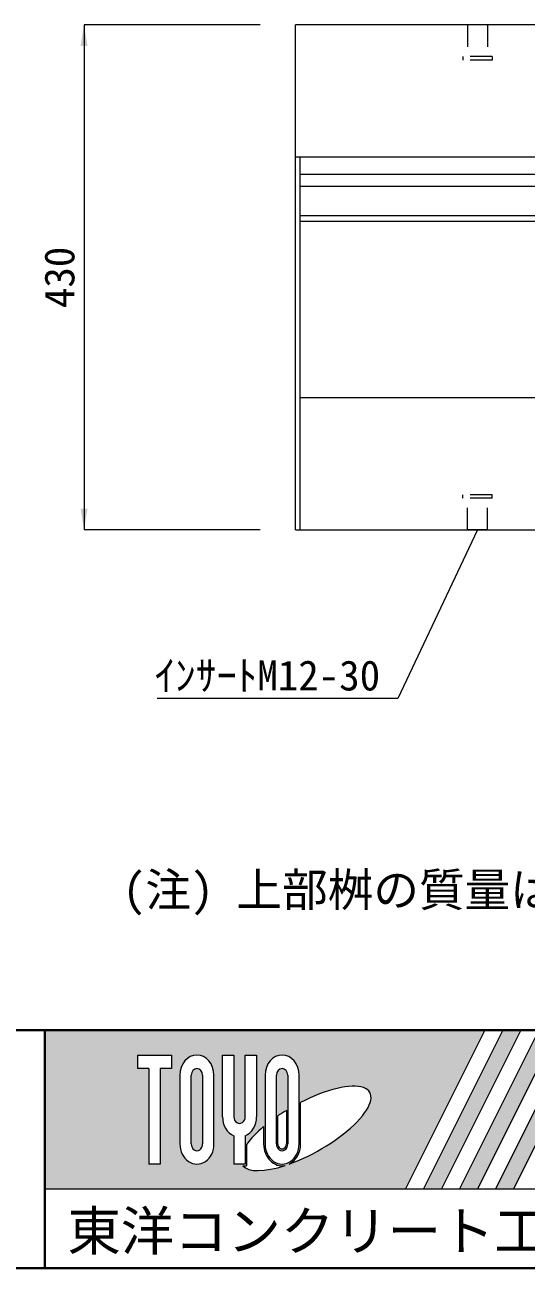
# Model space of a CAD drawing. Units: millimetres at full size; details may follow other scales. Extents: x 50430 to 101606, y 69050 to 91573.
# Drawn here: x 82163 to 82590, y 71590 to 72649 of the extents above; entities that cross this region are included whole.
import ezdxf
from ezdxf.enums import TextEntityAlignment as Align

# ---------------------------------------------------------------- set-up
doc = ezdxf.new("R2010")
doc.units = ezdxf.units.MM
doc.header["$LTSCALE"] = 50
doc.linetypes.add('USER1', pattern=[0.675, 0.375, -0.3])
for name, color, linetype, lineweight in [('インサート', 3, 'USER1', 9), ('図枠', 7, 'Continuous', 5), ('寸法線', 7, 'Continuous', 13), ('本体', 2, 'Continuous', 9), ('枠', 7, 'Continuous', 5), ('補助線', 8, 'Continuous', 9)]:
    doc.layers.add(name, color=color, linetype=linetype, lineweight=lineweight)
doc.styles.add('ＭＳ ゴシック', font='')
doc.styles.get('ＭＳ ゴシック').set_extended_font_data('MS Gothic')

# ---------------------------------------------------------------- blocks, each defined once
blk = doc.blocks.new('filled_arrow')
at = {"color": 0, "linetype": 'Continuous', "lineweight": -2}
blk.add_solid([(7.5, 1.25), (0, 0), (7.5, -1.25)], dxfattribs=at)

msp = doc.modelspace()

# ---------------------------------------------------------------- hatches: boundary and pattern name
at = {"layer": '図枠'}
h = msp.add_hatch(color=256, dxfattribs=at)
h.paths.add_polyline_path([(82179.94, 71792.64), (82179.94, 71657.64), (82487.27, 71657.64), (82554.77, 71792.64)])
edge = h.paths.add_edge_path(flags=16)
edge.add_ellipse((82402.31, 71709.05), major_axis=(54.55, 30.53), ratio=0.3471473, start_angle=-144.31122, end_angle=72.1899, ccw=False)
edge.add_ellipse((82382.11, 71695.86), major_axis=(0, 18.56), ratio=0.8463542, start_angle=-160.70346, end_angle=-90)
edge.add_line((82397.82, 71695.86), (82397.82, 71731.25))
edge = h.paths.add_edge_path(flags=16)
edge.add_ellipse((82382.11, 71754.41), major_axis=(0, 17.13), ratio=0.8463542, start_angle=-90, end_angle=90, ccw=False)
edge.add_line((82396.62, 71754.41), (82396.62, 71695.86))
edge.add_ellipse((82382.11, 71695.86), major_axis=(0, 17.13), ratio=0.8463542, start_angle=90, end_angle=-90, ccw=False)
edge.add_line((82367.61, 71695.86), (82367.61, 71754.41))
edge = h.paths.add_edge_path(flags=16)
edge.add_line((82386.95, 71754.41), (82386.95, 71695.86))
edge.add_ellipse((82382.11, 71695.86), major_axis=(0, 5.71), ratio=0.8463542, start_angle=90, end_angle=-90, ccw=False)
edge.add_line((82377.28, 71695.86), (82377.28, 71754.41))
edge.add_ellipse((82382.11, 71754.41), major_axis=(0, 5.71), ratio=0.8463542, start_angle=-90, end_angle=90, ccw=False)
edge = h.paths.add_edge_path(flags=16)
edge.add_line((82385.74, 71724.48), (82385.74, 71695.86))
edge.add_ellipse((82382.11, 71695.86), major_axis=(0, 4.28), ratio=0.8463541, start_angle=90, end_angle=-90, ccw=False)
edge.add_line((82378.49, 71695.86), (82378.49, 71719.8))
edge.add_ellipse((82402.31, 71709.05), major_axis=(54.55, 30.53), ratio=0.3471473, start_angle=107.79174, end_angle=126.47132, ccw=False)
edge = h.paths.add_edge_path(flags=16)
edge.add_ellipse((82345.86, 71719.07), major_axis=(0, 17.13), ratio=0.8463542, start_angle=-163.34117, end_angle=-90, ccw=False)
edge.add_line((82350.69, 71702.91), (82350.69, 71678.73))
edge.add_line((82350.69, 71678.73), (82341.03, 71678.73))
edge.add_line((82341.03, 71678.73), (82341.03, 71702.91))
edge.add_ellipse((82345.86, 71719.07), major_axis=(0, 17.13), ratio=0.8463542, start_angle=90, end_angle=163.34117, ccw=False)
edge.add_line((82331.36, 71719.07), (82331.36, 71771.54))
edge.add_line((82331.36, 71771.54), (82341.03, 71771.54))
edge.add_line((82341.03, 71771.54), (82341.03, 71719.07))
edge.add_ellipse((82345.86, 71719.07), major_axis=(0, 5.71), ratio=0.8463542, start_angle=90, end_angle=-90)
edge.add_line((82350.69, 71719.07), (82350.69, 71771.54))
edge.add_line((82350.69, 71771.54), (82360.36, 71771.54))
edge.add_line((82360.36, 71771.54), (82360.36, 71719.07))
edge = h.paths.add_edge_path(flags=16)
edge.add_line((82366.4, 71710.64), (82366.4, 71695.86))
edge.add_ellipse((82382.11, 71695.86), major_axis=(0, 18.56), ratio=0.8463542, start_angle=90, end_angle=-171.54427)
edge.add_ellipse((82402.31, 71709.05), major_axis=(54.55, 30.53), ratio=0.3471473, start_angle=-178.64954, end_angle=-148.29244, ccw=False)
edge.add_line((82348.61, 71677.3), (82351.9, 71677.3))
edge.add_line((82351.9, 71677.3), (82351.9, 71695.4))
edge.add_ellipse((82402.31, 71709.05), major_axis=(54.55, 30.53), ratio=0.3471473, start_angle=148.21912, end_angle=165.90812, ccw=False)
edge = h.paths.add_edge_path(flags=16)
edge.add_ellipse((82309.6, 71754.41), major_axis=(0, 17.13), ratio=0.8463542, start_angle=-90, end_angle=90, ccw=False)
edge.add_line((82324.11, 71754.41), (82324.11, 71695.86))
edge.add_ellipse((82309.6, 71695.86), major_axis=(0, 17.13), ratio=0.8463542, start_angle=90, end_angle=-90, ccw=False)
edge.add_line((82295.1, 71695.86), (82295.1, 71754.41))
edge = h.paths.add_edge_path(flags=16)
edge.add_line((82314.44, 71754.41), (82314.44, 71695.86))
edge.add_ellipse((82309.6, 71695.86), major_axis=(0, 5.71), ratio=0.8463542, start_angle=90, end_angle=-90, ccw=False)
edge.add_line((82304.77, 71695.86), (82304.77, 71754.41))
edge.add_ellipse((82309.6, 71754.41), major_axis=(0, 5.71), ratio=0.8463542, start_angle=-90, end_angle=90, ccw=False)
h.paths.add_polyline_path([(82287.85, 71771.54), (82287.85, 71760.12), (82278.18, 71760.12), (82278.18, 71678.73), (82268.52, 71678.73), (82268.52, 71760.12), (82258.85, 71760.12), (82258.85, 71771.54)], flags=16)
for points in [[(82502.59, 71657.64), (82517.9, 71657.64), (82585.4, 71792.64), (82570.09, 71792.64)], [(82616.03, 71792.64), (82600.71, 71792.64), (82533.21, 71657.64), (82548.53, 71657.64)], [(82646.66, 71792.64), (82631.34, 71792.64), (82563.84, 71657.64), (82579.16, 71657.64)]]:
    msp.add_hatch(color=256, dxfattribs=at).paths.add_polyline_path(points)

# ---------------------------------------------------------------- linework, layer by layer
at = {"layer": 'インサート'}
for p, q in [((82556.93, 72648.65), (82539.93, 72648.65)), ((82539.93, 72648.65), (82539.93, 72621.65)), ((82556.93, 72648.65), (82556.93, 72621.65)), ((82560.93, 72621.65), (82535.93, 72621.65)), ((82535.93, 72621.65), (82535.93, 72618.64)), ((82560.93, 72618.64), (82535.93, 72618.64)), ((82560.93, 72621.65), (82560.93, 72618.64)), ((82560.93, 72248.65), (82535.93, 72248.65)), ((82535.93, 72245.65), (82535.93, 72248.65)), ((82560.93, 72245.65), (82535.93, 72245.65)), ((82539.93, 72218.65), (82539.93, 72245.65)), ((82556.93, 72218.65), (82556.93, 72245.65)), ((82560.93, 72245.65), (82560.93, 72248.65)), ((82556.93, 72218.65), (82539.93, 72218.65))]:
    msp.add_line(p, q, dxfattribs=at)
at = {"layer": '図枠', "lineweight": 40}
for p, q in [((80792.44, 71792.64), (84947.44, 71792.64)), ((82179.94, 71590.14), (82179.94, 71792.64)), ((80792.44, 71590.14), (84947.44, 71590.14))]:
    msp.add_line(p, q, dxfattribs=at)
at = {"layer": '図枠'}
for p, q in [((82179.94, 71792.64), (82554.77, 71792.64)), ((82554.77, 71792.64), (82487.27, 71657.64)), ((82570.09, 71792.64), (82502.59, 71657.64)), ((82585.4, 71792.64), (82517.9, 71657.64)), ((82600.71, 71792.64), (82533.21, 71657.64)), ((82616.03, 71792.64), (82548.53, 71657.64)), ((82631.34, 71792.64), (82563.84, 71657.64)), ((82570.09, 71792.64), (82585.4, 71792.64)), ((82646.66, 71792.64), (82579.16, 71657.64)), ((82258.85, 71771.54), (82258.85, 71760.12)), ((82258.85, 71771.54), (82287.85, 71771.54)), ((82287.85, 71771.54), (82287.85, 71760.12)), ((82331.36, 71771.54), (82341.03, 71771.54)), ((82331.36, 71719.07), (82331.36, 71771.54)), ((82341.03, 71771.54), (82341.03, 71719.07)), ((82350.69, 71771.54), (82360.36, 71771.54)), ((82350.69, 71719.07), (82350.69, 71771.54)), ((82360.36, 71771.54), (82360.36, 71719.07)), ((82268.52, 71760.12), (82258.85, 71760.12)), ((82268.52, 71760.12), (82268.52, 71678.73)), ((82278.18, 71760.12), (82278.18, 71678.73)), ((82287.85, 71760.12), (82278.18, 71760.12)), ((82295.1, 71754.41), (82295.1, 71695.86)), ((82304.77, 71695.86), (82304.77, 71754.41)), ((82314.44, 71754.41), (82314.44, 71695.86)), ((82324.11, 71695.86), (82324.11, 71754.41)), ((82367.61, 71754.41), (82367.61, 71695.86)), ((82377.28, 71695.86), (82377.28, 71754.41)), ((82386.95, 71754.41), (82386.95, 71695.86)), ((82396.62, 71695.86), (82396.62, 71754.41)), ((82397.82, 71695.86), (82397.82, 71731.25)), ((82378.49, 71695.86), (82378.49, 71719.8)), ((82385.74, 71724.48), (82385.74, 71695.86)), ((82366.4, 71710.64), (82366.4, 71695.86)), ((82341.03, 71702.91), (82341.03, 71678.73)), ((82350.69, 71702.91), (82350.69, 71678.73)), ((82351.9, 71695.4), (82351.9, 71677.3)), ((82278.18, 71678.73), (82268.52, 71678.73)), ((82350.69, 71678.73), (82341.03, 71678.73)), ((82348.61, 71677.3), (82351.9, 71677.3)), ((82179.94, 71657.64), (82487.27, 71657.64)), ((82502.59, 71657.64), (82517.9, 71657.64)), ((82533.21, 71657.64), (82548.53, 71657.64)), ((82563.84, 71657.64), (82579.16, 71657.64))]:
    msp.add_line(p, q, dxfattribs=at)
for centre, major_axis, ratio, start_param, end_param in [((82309.6, 71754.41), (0, 17.13), 0.846354, 4.712389, 7.8539816), ((82382.11, 71754.41), (0, 17.13), 0.846354, 4.712389, 7.8539816), ((82309.6, 71754.41), (0, 5.71), 0.846354, 4.712389, 7.8539816), ((82382.11, 71754.41), (0, 5.71), 0.846354, 4.712389, 7.8539816), ((82402.31, 71709.05), (54.55, 30.53), 0.347147, 4.2621853, 7.7429163), ((82345.86, 71719.07), (0, 17.13), 0.846354, 1.5707963, 2.8017557), ((82345.86, 71719.07), (0, 5.71), 0.846354, 1.5707963, 4.712389), ((82345.86, 71719.07), (0, 17.13), 0.846354, 3.4814296, 4.712389), ((82402.31, 71709.05), (54.55, 30.53), 0.347147, 1.6817405, 1.8219833), ((82402.31, 71709.05), (54.55, 30.53), 0.347147, 2.0815197, 2.5155126), ((82309.6, 71695.86), (0, 17.13), 0.846354, 1.5707963, 4.712389), ((82309.6, 71695.86), (0, 5.71), 0.846354, 1.5707963, 4.712389), ((82382.11, 71695.86), (0, 18.56), 0.846354, 1.5707963, 3.3154679), ((82382.11, 71695.86), (0, 17.13), 0.846354, 1.5707963, 4.712389), ((82382.11, 71695.86), (0, 5.71), 0.846354, 1.5707963, 4.712389), ((82382.11, 71695.86), (0, 4.28), 0.846354, 1.5707963, 4.712389), ((82382.11, 71695.86), (0, 18.56), 0.846354, 3.5338438, 4.712389), ((82402.31, 71709.05), (54.55, 30.53), 0.347147, 3.2093975, 4.2004451)]:
    msp.add_ellipse(centre, major_axis=major_axis, ratio=ratio, start_param=start_param, end_param=end_param, dxfattribs=at)
at = {"layer": '寸法線'}
for p, q in [((82213.43, 72648.65), (82213.43, 72218.65)), ((82363.43, 72648.65), (82213.43, 72648.65)), ((82363.43, 72218.65), (82213.43, 72218.65))]:
    msp.add_line(p, q, dxfattribs=at)
msp.add_lwpolyline([(82548.43, 72218.65), (82480.61, 72075.18), (82275.78, 72075.18)], dxfattribs=at)
at = {"layer": '本体', "lineweight": 20}
for p, q in [((83391.44, 72648.65), (82393.43, 72648.65)), ((82393.43, 72218.65), (82393.43, 72648.65)), ((82393.43, 72218.65), (83391.44, 72218.65))]:
    msp.add_line(p, q, dxfattribs=at)
at = {"layer": '本体'}
for p, q in [((83391.44, 72536.15), (82393.43, 72536.15)), ((83387.44, 72521.15), (82397.43, 72521.15)), ((83387.44, 72511.15), (82397.43, 72511.15)), ((83387.44, 72481.15), (82397.43, 72481.15)), ((83387.44, 72331.15), (82397.43, 72331.15))]:
    msp.add_line(p, q, dxfattribs=at)
at = {"layer": '本体', "color": 4, "lineweight": 5}
msp.add_line((82397.43, 72218.65), (82397.43, 72536.15), dxfattribs=at)
at = {"layer": '本体', "color": 4}
msp.add_line((83387.44, 72486.15), (82397.43, 72486.15), dxfattribs=at)
at = {"layer": '補助線', "lineweight": 13}
msp.add_line((82179.94, 71657.64), (82854.94, 71657.64), dxfattribs=at)

# ---------------------------------------------------------------- block references
at = {"layer": '寸法線'}
for p, xscale, yscale, rotation in [((82213.43, 72648.65), 2.4, 2.4, 270), ((82213.43, 72218.65), 2.4, 2.4, 90), ((82548.43, 72218.65), 0.16, 0.16, 244.7)]:
    msp.add_blockref('filled_arrow', p, dxfattribs=dict(at, xscale=xscale, yscale=yscale, rotation=rotation))

# ---------------------------------------------------------------- texts
at = {"layer": '図枠', "style": 'ＭＳ ゴシック'}
msp.add_text('東洋コンクリート工業株式会社', height=33.32, dxfattribs=at).set_placement((82517.44, 71621.78), align=Align.MIDDLE_CENTER)
at = {"layer": '寸法線', "style": 'ＭＳ ゴシック'}
msp.add_text('430', height=25.63, rotation=90, dxfattribs=at).set_placement((82192.43, 72433.65), align=Align.MIDDLE_CENTER)
msp.add_text('ｲﾝｻｰﾄM12-30', height=25.63, dxfattribs=at).set_placement((82465.61, 72107.58), align=Align.TOP_RIGHT)
at = {"layer": '枠', "style": 'ＭＳ ゴシック'}
msp.add_text('(注) 上部桝の質量は、グレーチング及び受け枠を含んだ質量です。', height=28.48, dxfattribs=at).set_placement((82246.29, 71889.53), align=Align.BOTTOM_LEFT)

doc.saveas('drawing.dxf')
